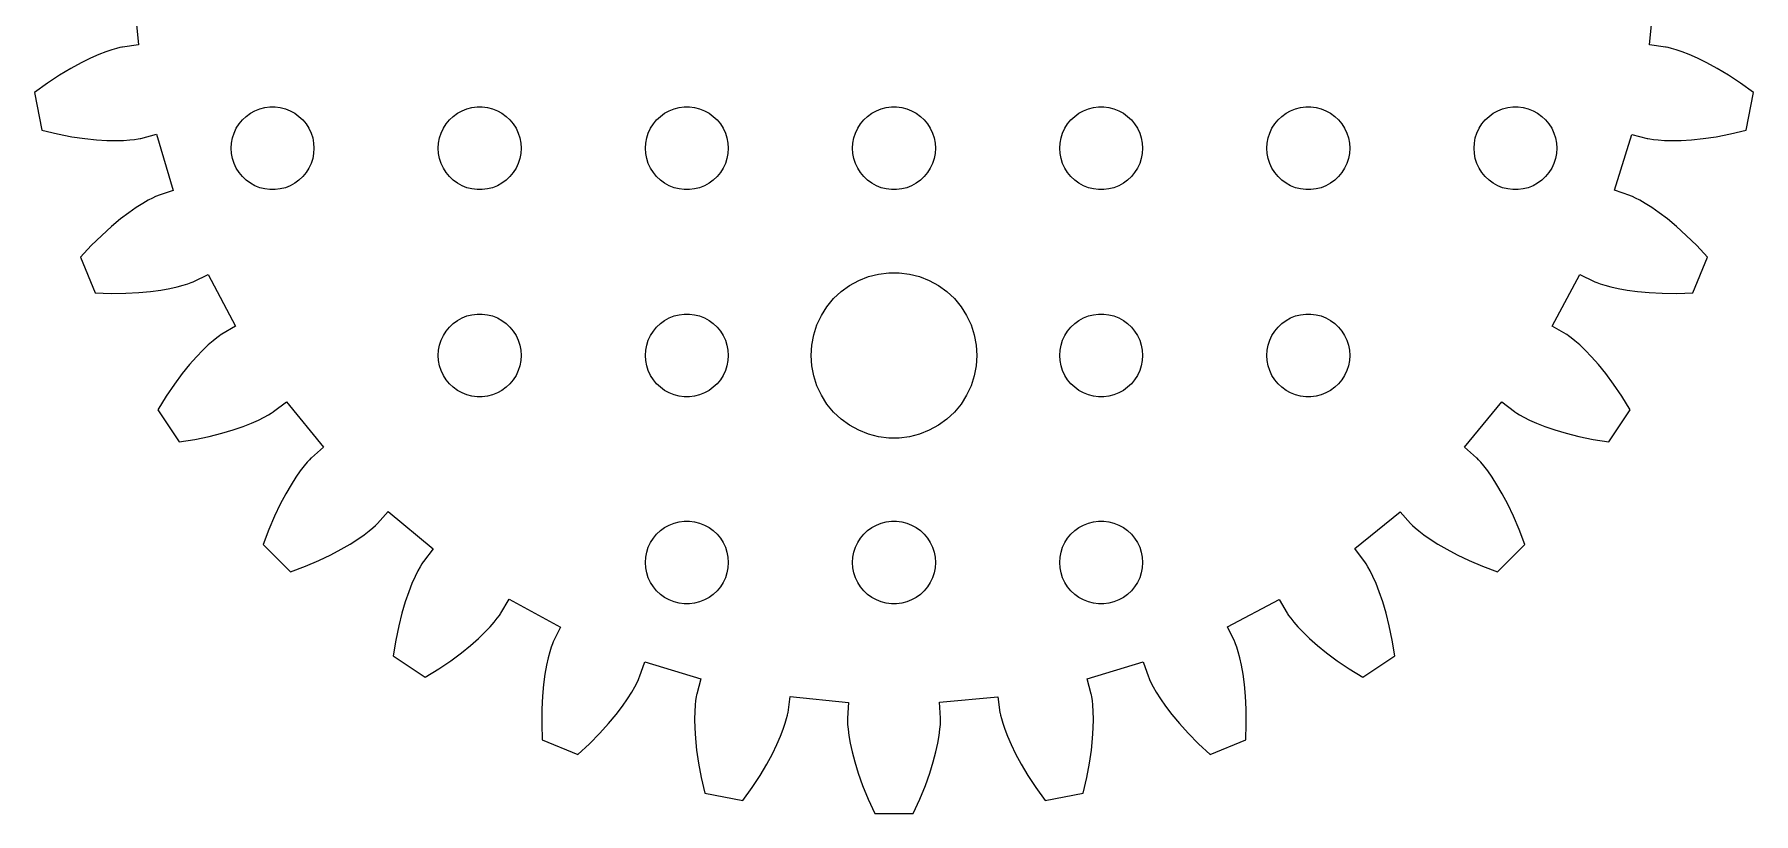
# Model space of a CAD drawing. Header units: metres. Extents: x -32 to 32, y 78 to 252.
# Drawn here: x -31.1 to 31.1, y 188.4 to 216.6 of the extents above; entities that cross this region are included whole.
import ezdxf

# ---------------------------------------------------------------- set-up
doc = ezdxf.new("R2010")
doc.units = ezdxf.units.M

msp = doc.modelspace()

# ---------------------------------------------------------------- linework, layer by layer
for p, q in [((-27.5585, 218.349), (-27.3597, 216.241)), ((27.351, 216.243), (27.5673, 218.349)), ((-28.3177, 216.064), (-28.5317, 215.992)), ((-28.1489, 216.114), (-28.3177, 216.064)), ((-28.027, 216.144), (-28.1489, 216.114)), ((-27.9532, 216.159), (-28.027, 216.144)), ((-27.9284, 216.163), (-27.9532, 216.159)), ((-27.3597, 216.241), (-27.9284, 216.163)), ((27.9284, 216.163), (27.351, 216.243)), ((27.9532, 216.159), (27.9284, 216.163)), ((28.027, 216.144), (27.9532, 216.159)), ((28.1489, 216.114), (28.027, 216.144)), ((28.3177, 216.064), (28.1489, 216.114)), ((28.5317, 215.992), (28.3177, 216.064)), ((-29.8029, 215.393), (-30.2128, 215.148)), ((-29.4273, 215.596), (-29.8029, 215.393)), ((-29.0887, 215.761), (-29.4273, 215.596)), ((-28.7894, 215.892), (-29.0887, 215.761)), ((-28.5317, 215.992), (-28.7894, 215.892)), ((28.7894, 215.892), (28.5317, 215.992)), ((29.0887, 215.761), (28.7894, 215.892)), ((29.4273, 215.596), (29.0887, 215.761)), ((29.8029, 215.393), (29.4273, 215.596)), ((30.2128, 215.148), (29.8029, 215.393)), ((-30.6539, 214.859), (-31.1233, 214.523)), ((-30.2128, 215.148), (-30.6539, 214.859)), ((30.6539, 214.859), (30.2128, 215.148)), ((31.1233, 214.523), (30.6539, 214.859)), ((-31.1233, 214.523), (-30.8503, 213.15)), ((30.8503, 213.15), (31.1233, 214.523)), ((-23.7135, 213.382), (-23.5934, 213.527)), ((-23.5934, 213.527), (-23.4561, 213.656)), ((-23.4561, 213.656), (-23.3037, 213.766)), ((-23.3037, 213.766), (-23.1387, 213.857)), ((-23.1387, 213.857), (-22.9635, 213.927)), ((-22.9635, 213.927), (-22.7811, 213.973)), ((-22.7811, 213.973), (-22.5942, 213.997)), ((-22.5942, 213.997), (-22.4058, 213.997)), ((-22.4058, 213.997), (-22.2189, 213.973)), ((-22.2189, 213.973), (-22.0365, 213.927)), ((-22.0365, 213.927), (-21.8613, 213.857)), ((-21.8613, 213.857), (-21.6963, 213.766)), ((-21.6963, 213.766), (-21.5439, 213.656)), ((-21.5439, 213.656), (-21.4065, 213.527)), ((-21.4065, 213.527), (-21.2865, 213.382)), ((-16.2135, 213.382), (-16.0934, 213.527)), ((-16.0934, 213.527), (-15.9561, 213.656)), ((-15.9561, 213.656), (-15.8037, 213.766)), ((-15.8037, 213.766), (-15.6387, 213.857)), ((-15.6387, 213.857), (-15.4635, 213.927)), ((-15.4635, 213.927), (-15.2811, 213.973)), ((-15.2811, 213.973), (-15.0942, 213.997)), ((-15.0942, 213.997), (-14.9058, 213.997)), ((-14.9058, 213.997), (-14.7189, 213.973)), ((-14.7189, 213.973), (-14.5365, 213.927)), ((-14.5365, 213.927), (-14.3613, 213.857)), ((-14.3613, 213.857), (-14.1963, 213.766)), ((-14.1963, 213.766), (-14.0439, 213.656)), ((-14.0439, 213.656), (-13.9065, 213.527)), ((-13.9065, 213.527), (-13.7865, 213.382)), ((-8.71352, 213.382), (-8.59344, 213.527)), ((-8.59344, 213.527), (-8.45613, 213.656)), ((-8.45613, 213.656), (-8.30373, 213.766)), ((-8.30373, 213.766), (-8.13866, 213.857)), ((-8.13866, 213.857), (-7.96352, 213.927)), ((-7.96352, 213.927), (-7.78107, 213.973)), ((-7.78107, 213.973), (-7.59418, 213.997)), ((-7.59418, 213.997), (-7.40581, 213.997)), ((-7.40581, 213.997), (-7.21892, 213.973)), ((-7.21892, 213.973), (-7.03647, 213.927)), ((-7.03647, 213.927), (-6.86133, 213.857)), ((-6.86133, 213.857), (-6.69626, 213.766)), ((-6.69626, 213.766), (-6.54385, 213.656)), ((-6.54385, 213.656), (-6.40654, 213.527)), ((-6.40654, 213.527), (-6.28647, 213.382)), ((-1.21352, 213.382), (-1.09344, 213.527)), ((-1.09344, 213.527), (-0.956131, 213.656)), ((-0.956131, 213.656), (-0.803726, 213.766)), ((-0.803726, 213.766), (-0.638657, 213.857)), ((-0.638657, 213.857), (-0.463516, 213.927)), ((-0.463516, 213.927), (-0.281067, 213.973)), ((-0.281067, 213.973), (-0.094177, 213.997)), ((-0.094177, 213.997), (0.094177, 213.997)), ((0.094177, 213.997), (0.281067, 213.973)), ((0.281067, 213.973), (0.463516, 213.927)), ((0.463516, 213.927), (0.638657, 213.857)), ((0.638657, 213.857), (0.803726, 213.766)), ((0.803726, 213.766), (0.956131, 213.656)), ((0.956131, 213.656), (1.09344, 213.527)), ((1.09344, 213.527), (1.21352, 213.382)), ((6.28647, 213.382), (6.40654, 213.527)), ((6.40654, 213.527), (6.54385, 213.656)), ((6.54385, 213.656), (6.69626, 213.766)), ((6.69626, 213.766), (6.86133, 213.857)), ((6.86133, 213.857), (7.03647, 213.927)), ((7.03647, 213.927), (7.21892, 213.973)), ((7.21892, 213.973), (7.40581, 213.997)), ((7.40581, 213.997), (7.59418, 213.997)), ((7.59418, 213.997), (7.78107, 213.973)), ((7.78107, 213.973), (7.96352, 213.927)), ((7.96352, 213.927), (8.13866, 213.857)), ((8.13866, 213.857), (8.30373, 213.766)), ((8.30373, 213.766), (8.45613, 213.656)), ((8.45613, 213.656), (8.59344, 213.527)), ((8.59344, 213.527), (8.71352, 213.382)), ((13.7865, 213.382), (13.9065, 213.527)), ((13.9065, 213.527), (14.0439, 213.656)), ((14.0439, 213.656), (14.1963, 213.766)), ((14.1963, 213.766), (14.3613, 213.857)), ((14.3613, 213.857), (14.5365, 213.927)), ((14.5365, 213.927), (14.7189, 213.973)), ((14.7189, 213.973), (14.9058, 213.997)), ((14.9058, 213.997), (15.0942, 213.997)), ((15.0942, 213.997), (15.2811, 213.973)), ((15.2811, 213.973), (15.4635, 213.927)), ((15.4635, 213.927), (15.6387, 213.857)), ((15.6387, 213.857), (15.8037, 213.766)), ((15.8037, 213.766), (15.9561, 213.656)), ((15.9561, 213.656), (16.0934, 213.527)), ((16.0934, 213.527), (16.2135, 213.382)), ((21.2865, 213.382), (21.4065, 213.527)), ((21.4065, 213.527), (21.5439, 213.656)), ((21.5439, 213.656), (21.6963, 213.766)), ((21.6963, 213.766), (21.8613, 213.857)), ((21.8613, 213.857), (22.0365, 213.927)), ((22.0365, 213.927), (22.2189, 213.973)), ((22.2189, 213.973), (22.4058, 213.997)), ((22.4058, 213.997), (22.5942, 213.997)), ((22.5942, 213.997), (22.7811, 213.973)), ((22.7811, 213.973), (22.9635, 213.927)), ((22.9635, 213.927), (23.1387, 213.857)), ((23.1387, 213.857), (23.3037, 213.766)), ((23.3037, 213.766), (23.4561, 213.656)), ((23.4561, 213.656), (23.5934, 213.527)), ((23.5934, 213.527), (23.7135, 213.382)), ((-30.8503, 213.15), (-30.2878, 213.019)), ((-30.2878, 213.019), (-29.7696, 212.92)), ((-29.7696, 212.92), (-29.2973, 212.851)), ((-27.2708, 212.857), (-26.7069, 213.005)), ((-26.7069, 213.005), (-26.1007, 210.976)), ((-23.9529, 212.873), (-23.8947, 213.052)), ((-23.8947, 213.052), (-23.8145, 213.223)), ((-23.8145, 213.223), (-23.7135, 213.382)), ((-21.2865, 213.382), (-21.1855, 213.223)), ((-21.1855, 213.223), (-21.1053, 213.052)), ((-21.1053, 213.052), (-21.0471, 212.873)), ((-16.4529, 212.873), (-16.3947, 213.052)), ((-16.3947, 213.052), (-16.3145, 213.223)), ((-16.3145, 213.223), (-16.2135, 213.382)), ((-13.7865, 213.382), (-13.6855, 213.223)), ((-13.6855, 213.223), (-13.6053, 213.052)), ((-13.6053, 213.052), (-13.5471, 212.873)), ((-8.95287, 212.873), (-8.89465, 213.052)), ((-8.89465, 213.052), (-8.81445, 213.223)), ((-8.81445, 213.223), (-8.71352, 213.382)), ((-6.28647, 213.382), (-6.18553, 213.223)), ((-6.18553, 213.223), (-6.10533, 213.052)), ((-6.10533, 213.052), (-6.04712, 212.873)), ((-1.45287, 212.873), (-1.39465, 213.052)), ((-1.39465, 213.052), (-1.31445, 213.223)), ((-1.31445, 213.223), (-1.21352, 213.382)), ((1.21352, 213.382), (1.31445, 213.223)), ((1.31445, 213.223), (1.39465, 213.052)), ((1.39465, 213.052), (1.45287, 212.873)), ((6.04712, 212.873), (6.10533, 213.052)), ((6.10533, 213.052), (6.18553, 213.223)), ((6.18553, 213.223), (6.28647, 213.382)), ((8.71352, 213.382), (8.81445, 213.223)), ((8.81445, 213.223), (8.89465, 213.052)), ((8.89465, 213.052), (8.95287, 212.873)), ((13.5471, 212.873), (13.6053, 213.052)), ((13.6053, 213.052), (13.6855, 213.223)), ((13.6855, 213.223), (13.7865, 213.382)), ((16.2135, 213.382), (16.3145, 213.223)), ((16.3145, 213.223), (16.3947, 213.052)), ((16.3947, 213.052), (16.4529, 212.873)), ((21.0471, 212.873), (21.1053, 213.052)), ((21.1053, 213.052), (21.1855, 213.223)), ((21.1855, 213.223), (21.2865, 213.382)), ((23.7135, 213.382), (23.8145, 213.223)), ((23.8145, 213.223), (23.8947, 213.052)), ((23.8947, 213.052), (23.9529, 212.873)), ((26.0924, 210.979), (26.7154, 213.002)), ((26.7154, 213.002), (27.2708, 212.857)), ((29.2973, 212.851), (29.7696, 212.92)), ((29.7696, 212.92), (30.2878, 213.019)), ((30.2878, 213.019), (30.8503, 213.15)), ((-29.2973, 212.851), (-28.8726, 212.807)), ((-28.8726, 212.807), (-28.4965, 212.784)), ((-28.4965, 212.784), (-28.1701, 212.778)), ((-28.1701, 212.778), (-27.8938, 212.785)), ((-27.8938, 212.785), (-27.6683, 212.8)), ((-27.6683, 212.8), (-27.4934, 212.818)), ((-27.4934, 212.818), (-27.3693, 212.837)), ((-27.3693, 212.837), (-27.2953, 212.851)), ((-27.2953, 212.851), (-27.2708, 212.857)), ((-24, 212.5), (-23.9882, 212.688)), ((-23.9882, 212.312), (-24, 212.5)), ((-23.9882, 212.688), (-23.9529, 212.873)), ((-23.9529, 212.127), (-23.9882, 212.312)), ((-21.0471, 212.873), (-21.0118, 212.688)), ((-21.0118, 212.312), (-21.0471, 212.127)), ((-21.0118, 212.688), (-21, 212.5)), ((-21, 212.5), (-21.0118, 212.312)), ((-16.5, 212.5), (-16.4882, 212.688)), ((-16.4882, 212.312), (-16.5, 212.5)), ((-16.4882, 212.688), (-16.4529, 212.873)), ((-16.4529, 212.127), (-16.4882, 212.312)), ((-13.5471, 212.873), (-13.5118, 212.688)), ((-13.5118, 212.312), (-13.5471, 212.127)), ((-13.5118, 212.688), (-13.5, 212.5)), ((-13.5, 212.5), (-13.5118, 212.312)), ((-9, 212.5), (-8.98816, 212.688)), ((-8.98816, 212.312), (-9, 212.5)), ((-8.98816, 212.688), (-8.95287, 212.873)), ((-8.95287, 212.127), (-8.98816, 212.312)), ((-6.04712, 212.873), (-6.01183, 212.688)), ((-6.01183, 212.312), (-6.04712, 212.127)), ((-6.01183, 212.688), (-6, 212.5)), ((-6, 212.5), (-6.01183, 212.312)), ((-1.5, 212.5), (-1.48816, 212.688)), ((-1.48816, 212.312), (-1.5, 212.5)), ((-1.48816, 212.688), (-1.45287, 212.873)), ((-1.45287, 212.127), (-1.48816, 212.312)), ((1.45287, 212.873), (1.48816, 212.688)), ((1.48816, 212.312), (1.45287, 212.127)), ((1.48816, 212.688), (1.5, 212.5)), ((1.5, 212.5), (1.48816, 212.312)), ((6, 212.5), (6.01183, 212.688)), ((6.01183, 212.312), (6, 212.5)), ((6.01183, 212.688), (6.04712, 212.873)), ((6.04712, 212.127), (6.01183, 212.312)), ((8.95287, 212.873), (8.98816, 212.688)), ((8.98816, 212.312), (8.95287, 212.127)), ((8.98816, 212.688), (9, 212.5)), ((9, 212.5), (8.98816, 212.312)), ((13.5, 212.5), (13.5118, 212.688)), ((13.5118, 212.312), (13.5, 212.5)), ((13.5118, 212.688), (13.5471, 212.873)), ((13.5471, 212.127), (13.5118, 212.312)), ((16.4529, 212.873), (16.4882, 212.688)), ((16.4882, 212.312), (16.4529, 212.127)), ((16.4882, 212.688), (16.5, 212.5)), ((16.5, 212.5), (16.4882, 212.312)), ((21, 212.5), (21.0118, 212.688)), ((21.0118, 212.312), (21, 212.5)), ((21.0118, 212.688), (21.0471, 212.873)), ((21.0471, 212.127), (21.0118, 212.312)), ((23.9529, 212.873), (23.9882, 212.688)), ((23.9882, 212.312), (23.9529, 212.127)), ((23.9882, 212.688), (24, 212.5)), ((24, 212.5), (23.9882, 212.312)), ((27.2708, 212.857), (27.2953, 212.851)), ((27.2953, 212.851), (27.3693, 212.837)), ((27.3693, 212.837), (27.4934, 212.818)), ((27.4934, 212.818), (27.6683, 212.8)), ((27.6683, 212.8), (27.8938, 212.785)), ((27.8938, 212.785), (28.1701, 212.778)), ((28.1701, 212.778), (28.4965, 212.784)), ((28.4965, 212.784), (28.8726, 212.807)), ((28.8726, 212.807), (29.2973, 212.851)), ((-23.8947, 211.948), (-23.9529, 212.127)), ((-23.8145, 211.777), (-23.8947, 211.948)), ((-23.7135, 211.618), (-23.8145, 211.777)), ((-21.1855, 211.777), (-21.2865, 211.618)), ((-21.1053, 211.948), (-21.1855, 211.777)), ((-21.0471, 212.127), (-21.1053, 211.948)), ((-16.3947, 211.948), (-16.4529, 212.127)), ((-16.3145, 211.777), (-16.3947, 211.948)), ((-16.2135, 211.618), (-16.3145, 211.777)), ((-13.6855, 211.777), (-13.7865, 211.618)), ((-13.6053, 211.948), (-13.6855, 211.777)), ((-13.5471, 212.127), (-13.6053, 211.948)), ((-8.89465, 211.948), (-8.95287, 212.127)), ((-8.81445, 211.777), (-8.89465, 211.948)), ((-8.71352, 211.618), (-8.81445, 211.777)), ((-6.18553, 211.777), (-6.28647, 211.618)), ((-6.10533, 211.948), (-6.18553, 211.777)), ((-6.04712, 212.127), (-6.10533, 211.948)), ((-1.39465, 211.948), (-1.45287, 212.127)), ((-1.31445, 211.777), (-1.39465, 211.948)), ((-1.21352, 211.618), (-1.31445, 211.777)), ((1.31445, 211.777), (1.21352, 211.618)), ((1.39465, 211.948), (1.31445, 211.777)), ((1.45287, 212.127), (1.39465, 211.948)), ((6.10533, 211.948), (6.04712, 212.127)), ((6.18553, 211.777), (6.10533, 211.948)), ((6.28647, 211.618), (6.18553, 211.777)), ((8.81445, 211.777), (8.71352, 211.618)), ((8.89465, 211.948), (8.81445, 211.777)), ((8.95287, 212.127), (8.89465, 211.948)), ((13.6053, 211.948), (13.5471, 212.127)), ((13.6855, 211.777), (13.6053, 211.948)), ((13.7865, 211.618), (13.6855, 211.777)), ((16.3145, 211.777), (16.2135, 211.618)), ((16.3947, 211.948), (16.3145, 211.777)), ((16.4529, 212.127), (16.3947, 211.948)), ((21.1053, 211.948), (21.0471, 212.127)), ((21.1855, 211.777), (21.1053, 211.948)), ((21.2865, 211.618), (21.1855, 211.777)), ((23.8145, 211.777), (23.7135, 211.618)), ((23.8947, 211.948), (23.8145, 211.777)), ((23.9529, 212.127), (23.8947, 211.948)), ((-23.5934, 211.473), (-23.7135, 211.618)), ((-23.4561, 211.344), (-23.5934, 211.473)), ((-23.3037, 211.234), (-23.4561, 211.344)), ((-23.1387, 211.143), (-23.3037, 211.234)), ((-22.9635, 211.073), (-23.1387, 211.143)), ((-22.7811, 211.027), (-22.9635, 211.073)), ((-22.5942, 211.003), (-22.7811, 211.027)), ((-22.2189, 211.027), (-22.4058, 211.003)), ((-22.0365, 211.073), (-22.2189, 211.027)), ((-21.8613, 211.143), (-22.0365, 211.073)), ((-21.6963, 211.234), (-21.8613, 211.143)), ((-21.5439, 211.344), (-21.6963, 211.234)), ((-21.4065, 211.473), (-21.5439, 211.344)), ((-21.2865, 211.618), (-21.4065, 211.473)), ((-16.0934, 211.473), (-16.2135, 211.618)), ((-15.9561, 211.344), (-16.0934, 211.473)), ((-15.8037, 211.234), (-15.9561, 211.344)), ((-15.6387, 211.143), (-15.8037, 211.234)), ((-15.4635, 211.073), (-15.6387, 211.143)), ((-15.2811, 211.027), (-15.4635, 211.073)), ((-15.0942, 211.003), (-15.2811, 211.027)), ((-14.7189, 211.027), (-14.9058, 211.003)), ((-14.5365, 211.073), (-14.7189, 211.027)), ((-14.3613, 211.143), (-14.5365, 211.073)), ((-14.1963, 211.234), (-14.3613, 211.143)), ((-14.0439, 211.344), (-14.1963, 211.234)), ((-13.9065, 211.473), (-14.0439, 211.344)), ((-13.7865, 211.618), (-13.9065, 211.473)), ((-8.59344, 211.473), (-8.71352, 211.618)), ((-8.45613, 211.344), (-8.59344, 211.473)), ((-8.30373, 211.234), (-8.45613, 211.344)), ((-8.13866, 211.143), (-8.30373, 211.234)), ((-7.96352, 211.073), (-8.13866, 211.143)), ((-7.78107, 211.027), (-7.96352, 211.073)), ((-7.59418, 211.003), (-7.78107, 211.027)), ((-7.21892, 211.027), (-7.40581, 211.003)), ((-7.03647, 211.073), (-7.21892, 211.027)), ((-6.86133, 211.143), (-7.03647, 211.073)), ((-6.69626, 211.234), (-6.86133, 211.143)), ((-6.54385, 211.344), (-6.69626, 211.234)), ((-6.40654, 211.473), (-6.54385, 211.344)), ((-6.28647, 211.618), (-6.40654, 211.473)), ((-1.09344, 211.473), (-1.21352, 211.618)), ((-0.956131, 211.344), (-1.09344, 211.473)), ((-0.803726, 211.234), (-0.956131, 211.344)), ((-0.638657, 211.143), (-0.803726, 211.234)), ((-0.463516, 211.073), (-0.638657, 211.143)), ((-0.281067, 211.027), (-0.463516, 211.073)), ((-0.094177, 211.003), (-0.281067, 211.027)), ((0.281067, 211.027), (0.094177, 211.003)), ((0.463516, 211.073), (0.281067, 211.027)), ((0.638657, 211.143), (0.463516, 211.073)), ((0.803726, 211.234), (0.638657, 211.143)), ((0.956131, 211.344), (0.803726, 211.234)), ((1.09344, 211.473), (0.956131, 211.344)), ((1.21352, 211.618), (1.09344, 211.473)), ((6.40654, 211.473), (6.28647, 211.618)), ((6.54385, 211.344), (6.40654, 211.473)), ((6.69626, 211.234), (6.54385, 211.344)), ((6.86133, 211.143), (6.69626, 211.234)), ((7.03647, 211.073), (6.86133, 211.143)), ((7.21892, 211.027), (7.03647, 211.073)), ((7.40581, 211.003), (7.21892, 211.027)), ((7.78107, 211.027), (7.59418, 211.003)), ((7.96352, 211.073), (7.78107, 211.027)), ((8.13866, 211.143), (7.96352, 211.073)), ((8.30373, 211.234), (8.13866, 211.143)), ((8.45613, 211.344), (8.30373, 211.234)), ((8.59344, 211.473), (8.45613, 211.344)), ((8.71352, 211.618), (8.59344, 211.473)), ((13.9065, 211.473), (13.7865, 211.618)), ((14.0439, 211.344), (13.9065, 211.473)), ((14.1963, 211.234), (14.0439, 211.344)), ((14.3613, 211.143), (14.1963, 211.234)), ((14.5365, 211.073), (14.3613, 211.143)), ((14.7189, 211.027), (14.5365, 211.073)), ((14.9058, 211.003), (14.7189, 211.027)), ((15.2811, 211.027), (15.0942, 211.003)), ((15.4635, 211.073), (15.2811, 211.027)), ((15.6387, 211.143), (15.4635, 211.073)), ((15.8037, 211.234), (15.6387, 211.143)), ((15.9561, 211.344), (15.8037, 211.234)), ((16.0934, 211.473), (15.9561, 211.344)), ((16.2135, 211.618), (16.0934, 211.473)), ((21.4065, 211.473), (21.2865, 211.618)), ((21.5439, 211.344), (21.4065, 211.473)), ((21.6963, 211.234), (21.5439, 211.344)), ((21.8613, 211.143), (21.6963, 211.234)), ((22.0365, 211.073), (21.8613, 211.143)), ((22.2189, 211.027), (22.0365, 211.073)), ((22.4058, 211.003), (22.2189, 211.027)), ((22.7811, 211.027), (22.5942, 211.003)), ((22.9635, 211.073), (22.7811, 211.027)), ((23.1387, 211.143), (22.9635, 211.073)), ((23.3037, 211.234), (23.1387, 211.143)), ((23.4561, 211.344), (23.3037, 211.234)), ((23.5934, 211.473), (23.4561, 211.344)), ((23.7135, 211.618), (23.5934, 211.473)), ((-27.2015, 210.502), (-27.4347, 210.354)), ((-27.0057, 210.615), (-27.2015, 210.502)), ((-26.8499, 210.697), (-27.0057, 210.615)), ((-26.7362, 210.75), (-26.8499, 210.697)), ((-26.6668, 210.779), (-26.7362, 210.75)), ((-26.6433, 210.788), (-26.6668, 210.779)), ((-26.1007, 210.976), (-26.6433, 210.788)), ((-22.4058, 211.003), (-22.5942, 211.003)), ((-14.9058, 211.003), (-15.0942, 211.003)), ((-7.40581, 211.003), (-7.59418, 211.003)), ((0.094177, 211.003), (-0.094177, 211.003)), ((7.59418, 211.003), (7.40581, 211.003)), ((15.0942, 211.003), (14.9058, 211.003)), ((22.5942, 211.003), (22.4058, 211.003)), ((26.6433, 210.788), (26.0924, 210.979)), ((26.6668, 210.779), (26.6433, 210.788)), ((26.7362, 210.75), (26.6668, 210.779)), ((26.8499, 210.697), (26.7362, 210.75)), ((27.0057, 210.615), (26.8499, 210.697)), ((27.2015, 210.502), (27.0057, 210.615)), ((27.4347, 210.354), (27.2015, 210.502)), ((-28.0027, 209.94), (-28.3315, 209.667)), ((-27.7028, 210.168), (-28.0027, 209.94)), ((-27.4347, 210.354), (-27.7028, 210.168)), ((27.7028, 210.168), (27.4347, 210.354)), ((28.0027, 209.94), (27.7028, 210.168)), ((28.3315, 209.667), (28.0027, 209.94)), ((-28.6857, 209.347), (-29.062, 208.978)), ((-28.3315, 209.667), (-28.6857, 209.347)), ((28.6857, 209.347), (28.3315, 209.667)), ((29.062, 208.978), (28.6857, 209.347)), ((-29.062, 208.978), (-29.4567, 208.556)), ((-29.4567, 208.556), (-28.9212, 207.263)), ((28.9212, 207.263), (29.4567, 208.556)), ((29.4567, 208.556), (29.062, 208.978)), ((-25.3533, 207.674), (-24.829, 207.929)), ((-24.829, 207.929), (-23.8387, 206.057)), ((-0.927048, 207.853), (-0.562134, 207.947)), ((-0.562134, 207.947), (-0.18837, 207.994)), ((-0.18837, 207.994), (0.18837, 207.994)), ((0.18837, 207.994), (0.562134, 207.947)), ((0.562134, 207.947), (0.927048, 207.853)), ((23.8311, 206.062), (24.8369, 207.925)), ((24.8369, 207.925), (25.3533, 207.674)), ((-27.3398, 207.273), (-26.9146, 207.313)), ((-26.9146, 207.313), (-26.5413, 207.364)), ((-26.5413, 207.364), (-26.2199, 207.421)), ((-26.2199, 207.421), (-25.9502, 207.482)), ((-25.9502, 207.482), (-25.7319, 207.54)), ((-25.7319, 207.54), (-25.5641, 207.593)), ((-25.5641, 207.593), (-25.4459, 207.635)), ((-25.4459, 207.635), (-25.3762, 207.664)), ((-25.3762, 207.664), (-25.3533, 207.674)), ((-2.1869, 207.054), (-1.91226, 207.312)), ((-1.91226, 207.312), (-1.60747, 207.533)), ((-1.60747, 207.533), (-1.27733, 207.714)), ((-1.27733, 207.714), (-0.927048, 207.853)), ((0.927048, 207.853), (1.27733, 207.714)), ((1.27733, 207.714), (1.60747, 207.533)), ((1.60747, 207.533), (1.91226, 207.312)), ((1.91226, 207.312), (2.1869, 207.054)), ((25.3533, 207.674), (25.3762, 207.664)), ((25.3762, 207.664), (25.4459, 207.635)), ((25.4459, 207.635), (25.5641, 207.593)), ((25.5641, 207.593), (25.7319, 207.54)), ((25.7319, 207.54), (25.9502, 207.482)), ((25.9502, 207.482), (26.2199, 207.421)), ((26.2199, 207.421), (26.5413, 207.364)), ((26.5413, 207.364), (26.9146, 207.313)), ((26.9146, 207.313), (27.3398, 207.273)), ((-28.9212, 207.263), (-28.3438, 207.244)), ((-28.3438, 207.244), (-27.8164, 207.249)), ((-27.8164, 207.249), (-27.3398, 207.273)), ((-2.62891, 206.445), (-2.42705, 206.763)), ((-2.42705, 206.763), (-2.1869, 207.054)), ((2.1869, 207.054), (2.42705, 206.763)), ((2.42705, 206.763), (2.62891, 206.445)), ((27.3398, 207.273), (27.8164, 207.249)), ((27.8164, 207.249), (28.3438, 207.244)), ((28.3438, 207.244), (28.9212, 207.263)), ((-23.8387, 206.057), (-24.3342, 205.768)), ((-16.0934, 206.027), (-15.9561, 206.156)), ((-15.9561, 206.156), (-15.8037, 206.266)), ((-15.8037, 206.266), (-15.6387, 206.357)), ((-15.6387, 206.357), (-15.4635, 206.427)), ((-15.4635, 206.427), (-15.2811, 206.473)), ((-15.2811, 206.473), (-15.0942, 206.497)), ((-15.0942, 206.497), (-14.9058, 206.497)), ((-14.9058, 206.497), (-14.7189, 206.473)), ((-14.7189, 206.473), (-14.5365, 206.427)), ((-14.5365, 206.427), (-14.3613, 206.357)), ((-14.3613, 206.357), (-14.1963, 206.266)), ((-14.1963, 206.266), (-14.0439, 206.156)), ((-14.0439, 206.156), (-13.9065, 206.027)), ((-8.59344, 206.027), (-8.45613, 206.156)), ((-8.45613, 206.156), (-8.30373, 206.266)), ((-8.30373, 206.266), (-8.13866, 206.357)), ((-8.13866, 206.357), (-7.96352, 206.427)), ((-7.96352, 206.427), (-7.78107, 206.473)), ((-7.78107, 206.473), (-7.59418, 206.497)), ((-7.59418, 206.497), (-7.40581, 206.497)), ((-7.40581, 206.497), (-7.21892, 206.473)), ((-7.21892, 206.473), (-7.03647, 206.427)), ((-7.03647, 206.427), (-6.86133, 206.357)), ((-6.86133, 206.357), (-6.69626, 206.266)), ((-6.69626, 206.266), (-6.54385, 206.156)), ((-6.54385, 206.156), (-6.40654, 206.027)), ((-2.90575, 205.746), (-2.78932, 206.104)), ((-2.78932, 206.104), (-2.62891, 206.445)), ((2.62891, 206.445), (2.78932, 206.104)), ((2.78932, 206.104), (2.90575, 205.746)), ((6.40654, 206.027), (6.54385, 206.156)), ((6.54385, 206.156), (6.69626, 206.266)), ((6.69626, 206.266), (6.86133, 206.357)), ((6.86133, 206.357), (7.03647, 206.427)), ((7.03647, 206.427), (7.21892, 206.473)), ((7.21892, 206.473), (7.40581, 206.497)), ((7.40581, 206.497), (7.59418, 206.497)), ((7.59418, 206.497), (7.78107, 206.473)), ((7.78107, 206.473), (7.96352, 206.427)), ((7.96352, 206.427), (8.13866, 206.357)), ((8.13866, 206.357), (8.30373, 206.266)), ((8.30373, 206.266), (8.45613, 206.156)), ((8.45613, 206.156), (8.59344, 206.027)), ((13.9065, 206.027), (14.0439, 206.156)), ((14.0439, 206.156), (14.1963, 206.266)), ((14.1963, 206.266), (14.3613, 206.357)), ((14.3613, 206.357), (14.5365, 206.427)), ((14.5365, 206.427), (14.7189, 206.473)), ((14.7189, 206.473), (14.9058, 206.497)), ((14.9058, 206.497), (15.0942, 206.497)), ((15.0942, 206.497), (15.2811, 206.473)), ((15.2811, 206.473), (15.4635, 206.427)), ((15.4635, 206.427), (15.6387, 206.357)), ((15.6387, 206.357), (15.8037, 206.266)), ((15.8037, 206.266), (15.9561, 206.156)), ((15.9561, 206.156), (16.0934, 206.027)), ((24.3342, 205.768), (23.8311, 206.062)), ((-24.6559, 205.527), (-24.8259, 205.378)), ((-24.519, 205.637), (-24.6559, 205.527)), ((-24.418, 205.712), (-24.519, 205.637)), ((-24.3556, 205.754), (-24.418, 205.712)), ((-24.3342, 205.768), (-24.3556, 205.754)), ((-16.4529, 205.373), (-16.3947, 205.552)), ((-16.3947, 205.552), (-16.3145, 205.723)), ((-16.3145, 205.723), (-16.2135, 205.882)), ((-16.2135, 205.882), (-16.0934, 206.027)), ((-13.9065, 206.027), (-13.7865, 205.882)), ((-13.7865, 205.882), (-13.6855, 205.723)), ((-13.6855, 205.723), (-13.6053, 205.552)), ((-13.6053, 205.552), (-13.5471, 205.373)), ((-8.95287, 205.373), (-8.89465, 205.552)), ((-8.89465, 205.552), (-8.81445, 205.723)), ((-8.81445, 205.723), (-8.71352, 205.882)), ((-8.71352, 205.882), (-8.59344, 206.027)), ((-6.40654, 206.027), (-6.28647, 205.882)), ((-6.28647, 205.882), (-6.18553, 205.723)), ((-6.18553, 205.723), (-6.10533, 205.552)), ((-6.10533, 205.552), (-6.04712, 205.373)), ((-2.97633, 205.376), (-2.90575, 205.746)), ((2.90575, 205.746), (2.97633, 205.376)), ((6.04712, 205.373), (6.10533, 205.552)), ((6.10533, 205.552), (6.18553, 205.723)), ((6.18553, 205.723), (6.28647, 205.882)), ((6.28647, 205.882), (6.40654, 206.027)), ((8.59344, 206.027), (8.71352, 205.882)), ((8.71352, 205.882), (8.81445, 205.723)), ((8.81445, 205.723), (8.89465, 205.552)), ((8.89465, 205.552), (8.95287, 205.373)), ((13.5471, 205.373), (13.6053, 205.552)), ((13.6053, 205.552), (13.6855, 205.723)), ((13.6855, 205.723), (13.7865, 205.882)), ((13.7865, 205.882), (13.9065, 206.027)), ((16.0934, 206.027), (16.2135, 205.882)), ((16.2135, 205.882), (16.3145, 205.723)), ((16.3145, 205.723), (16.3947, 205.552)), ((16.3947, 205.552), (16.4529, 205.373)), ((24.3556, 205.754), (24.3342, 205.768)), ((24.418, 205.712), (24.3556, 205.754)), ((24.519, 205.637), (24.418, 205.712)), ((24.6559, 205.527), (24.519, 205.637)), ((24.8259, 205.378), (24.6559, 205.527)), ((-25.2523, 204.952), (-25.502, 204.67)), ((-25.0258, 205.187), (-25.2523, 204.952)), ((-24.8259, 205.378), (-25.0258, 205.187)), ((-16.5, 205), (-16.4882, 205.188)), ((-16.4882, 204.812), (-16.5, 205)), ((-16.4882, 205.188), (-16.4529, 205.373)), ((-16.4529, 204.627), (-16.4882, 204.812)), ((-13.5471, 205.373), (-13.5118, 205.188)), ((-13.5118, 204.812), (-13.5471, 204.627)), ((-13.5118, 205.188), (-13.5, 205)), ((-13.5, 205), (-13.5118, 204.812)), ((-9, 205), (-8.98816, 205.188)), ((-8.98816, 204.812), (-9, 205)), ((-8.98816, 205.188), (-8.95287, 205.373)), ((-8.95287, 204.627), (-8.98816, 204.812)), ((-6.04712, 205.373), (-6.01183, 205.188)), ((-6.01183, 204.812), (-6.04712, 204.627)), ((-6.01183, 205.188), (-6, 205)), ((-6, 205), (-6.01183, 204.812)), ((-3, 205), (-2.97633, 205.376)), ((-2.97633, 204.624), (-3, 205)), ((2.97633, 205.376), (3, 205)), ((3, 205), (2.97633, 204.624)), ((6, 205), (6.01183, 205.188)), ((6.01183, 204.812), (6, 205)), ((6.01183, 205.188), (6.04712, 205.373)), ((6.04712, 204.627), (6.01183, 204.812)), ((8.95287, 205.373), (8.98816, 205.188)), ((8.98816, 204.812), (8.95287, 204.627)), ((8.98816, 205.188), (9, 205)), ((9, 205), (8.98816, 204.812)), ((13.5, 205), (13.5118, 205.188)), ((13.5118, 204.812), (13.5, 205)), ((13.5118, 205.188), (13.5471, 205.373)), ((13.5471, 204.627), (13.5118, 204.812)), ((16.4529, 205.373), (16.4882, 205.188)), ((16.4882, 204.812), (16.4529, 204.627)), ((16.4882, 205.188), (16.5, 205)), ((16.5, 205), (16.4882, 204.812)), ((25.0258, 205.187), (24.8259, 205.378)), ((25.2523, 204.952), (25.0258, 205.187)), ((25.502, 204.67), (25.2523, 204.952)), ((-25.7713, 204.339), (-26.0563, 203.956)), ((-25.502, 204.67), (-25.7713, 204.339)), ((-16.3947, 204.448), (-16.4529, 204.627)), ((-16.3145, 204.277), (-16.3947, 204.448)), ((-16.2135, 204.118), (-16.3145, 204.277)), ((-13.6855, 204.277), (-13.7865, 204.118)), ((-13.6053, 204.448), (-13.6855, 204.277)), ((-13.5471, 204.627), (-13.6053, 204.448)), ((-8.89465, 204.448), (-8.95287, 204.627)), ((-8.81445, 204.277), (-8.89465, 204.448)), ((-8.71352, 204.118), (-8.81445, 204.277)), ((-6.18553, 204.277), (-6.28647, 204.118)), ((-6.10533, 204.448), (-6.18553, 204.277)), ((-6.04712, 204.627), (-6.10533, 204.448)), ((-2.90575, 204.254), (-2.97633, 204.624)), ((-2.78932, 203.896), (-2.90575, 204.254)), ((2.90575, 204.254), (2.78932, 203.896)), ((2.97633, 204.624), (2.90575, 204.254)), ((6.10533, 204.448), (6.04712, 204.627)), ((6.18553, 204.277), (6.10533, 204.448)), ((6.28647, 204.118), (6.18553, 204.277)), ((8.81445, 204.277), (8.71352, 204.118)), ((8.89465, 204.448), (8.81445, 204.277)), ((8.95287, 204.627), (8.89465, 204.448)), ((13.6053, 204.448), (13.5471, 204.627)), ((13.6855, 204.277), (13.6053, 204.448)), ((13.7865, 204.118), (13.6855, 204.277)), ((16.3145, 204.277), (16.2135, 204.118)), ((16.3947, 204.448), (16.3145, 204.277)), ((16.4529, 204.627), (16.3947, 204.448)), ((25.7713, 204.339), (25.502, 204.67)), ((26.0563, 203.956), (25.7713, 204.339)), ((-26.0563, 203.956), (-26.3533, 203.52)), ((-16.0934, 203.973), (-16.2135, 204.118)), ((-15.9561, 203.844), (-16.0934, 203.973)), ((-15.8037, 203.734), (-15.9561, 203.844)), ((-15.6387, 203.643), (-15.8037, 203.734)), ((-15.4635, 203.573), (-15.6387, 203.643)), ((-15.2811, 203.527), (-15.4635, 203.573)), ((-14.5365, 203.573), (-14.7189, 203.527)), ((-14.3613, 203.643), (-14.5365, 203.573)), ((-14.1963, 203.734), (-14.3613, 203.643)), ((-14.0439, 203.844), (-14.1963, 203.734)), ((-13.9065, 203.973), (-14.0439, 203.844)), ((-13.7865, 204.118), (-13.9065, 203.973)), ((-8.59344, 203.973), (-8.71352, 204.118)), ((-8.45613, 203.844), (-8.59344, 203.973)), ((-8.30373, 203.734), (-8.45613, 203.844)), ((-8.13866, 203.643), (-8.30373, 203.734)), ((-7.96352, 203.573), (-8.13866, 203.643)), ((-7.78107, 203.527), (-7.96352, 203.573)), ((-7.03647, 203.573), (-7.21892, 203.527)), ((-6.86133, 203.643), (-7.03647, 203.573)), ((-6.69626, 203.734), (-6.86133, 203.643)), ((-6.54385, 203.844), (-6.69626, 203.734)), ((-6.40654, 203.973), (-6.54385, 203.844)), ((-6.28647, 204.118), (-6.40654, 203.973)), ((-2.62891, 203.555), (-2.78932, 203.896)), ((-2.42705, 203.237), (-2.62891, 203.555)), ((2.62891, 203.555), (2.42705, 203.237)), ((2.78932, 203.896), (2.62891, 203.555)), ((6.40654, 203.973), (6.28647, 204.118)), ((6.54385, 203.844), (6.40654, 203.973)), ((6.69626, 203.734), (6.54385, 203.844)), ((6.86133, 203.643), (6.69626, 203.734)), ((7.03647, 203.573), (6.86133, 203.643)), ((7.21892, 203.527), (7.03647, 203.573)), ((7.96352, 203.573), (7.78107, 203.527)), ((8.13866, 203.643), (7.96352, 203.573)), ((8.30373, 203.734), (8.13866, 203.643)), ((8.45613, 203.844), (8.30373, 203.734)), ((8.59344, 203.973), (8.45613, 203.844)), ((8.71352, 204.118), (8.59344, 203.973)), ((13.9065, 203.973), (13.7865, 204.118)), ((14.0439, 203.844), (13.9065, 203.973)), ((14.1963, 203.734), (14.0439, 203.844)), ((14.3613, 203.643), (14.1963, 203.734)), ((14.5365, 203.573), (14.3613, 203.643)), ((14.7189, 203.527), (14.5365, 203.573)), ((15.4635, 203.573), (15.2811, 203.527)), ((15.6387, 203.643), (15.4635, 203.573)), ((15.8037, 203.734), (15.6387, 203.643)), ((15.9561, 203.844), (15.8037, 203.734)), ((16.0934, 203.973), (15.9561, 203.844)), ((16.2135, 204.118), (16.0934, 203.973)), ((26.3533, 203.52), (26.0563, 203.956)), ((-26.3533, 203.52), (-26.6581, 203.029)), ((-26.6581, 203.029), (-25.8807, 201.866)), ((-22.5448, 202.909), (-22.4819, 202.95)), ((-22.4819, 202.95), (-22.4614, 202.965)), ((-22.4614, 202.965), (-21.997, 203.317)), ((-21.997, 203.317), (-20.6606, 201.675)), ((-15.0942, 203.503), (-15.2811, 203.527)), ((-14.9058, 203.503), (-15.0942, 203.503)), ((-14.7189, 203.527), (-14.9058, 203.503)), ((-7.59418, 203.503), (-7.78107, 203.527)), ((-7.40581, 203.503), (-7.59418, 203.503)), ((-7.21892, 203.527), (-7.40581, 203.503)), ((-2.1869, 202.946), (-2.42705, 203.237)), ((-1.91226, 202.688), (-2.1869, 202.946)), ((2.1869, 202.946), (1.91226, 202.688)), ((2.42705, 203.237), (2.1869, 202.946)), ((7.40581, 203.503), (7.21892, 203.527)), ((7.59418, 203.503), (7.40581, 203.503)), ((7.78107, 203.527), (7.59418, 203.503)), ((14.9058, 203.503), (14.7189, 203.527)), ((15.0942, 203.503), (14.9058, 203.503)), ((15.2811, 203.527), (15.0942, 203.503)), ((20.6539, 201.68), (22.004, 203.312)), ((22.004, 203.312), (22.4614, 202.965)), ((22.4614, 202.965), (22.4819, 202.95)), ((22.4819, 202.95), (22.5448, 202.909)), ((25.8807, 201.866), (26.6581, 203.029)), ((26.6581, 203.029), (26.3533, 203.52)), ((-24.3315, 202.184), (-23.9223, 202.306)), ((-23.9223, 202.306), (-23.5661, 202.429)), ((-23.5661, 202.429), (-23.2621, 202.548)), ((-23.2621, 202.548), (-23.0094, 202.659)), ((-23.0094, 202.659), (-22.8066, 202.759)), ((-22.8066, 202.759), (-22.6523, 202.844)), ((-22.6523, 202.844), (-22.5448, 202.909)), ((-1.60747, 202.467), (-1.91226, 202.688)), ((-1.27733, 202.286), (-1.60747, 202.467)), ((1.60747, 202.467), (1.27733, 202.286)), ((1.91226, 202.688), (1.60747, 202.467)), ((22.5448, 202.909), (22.6523, 202.844)), ((22.6523, 202.844), (22.8066, 202.759)), ((22.8066, 202.759), (23.0094, 202.659)), ((23.0094, 202.659), (23.2621, 202.548)), ((23.2621, 202.548), (23.5661, 202.429)), ((23.5661, 202.429), (23.9223, 202.306)), ((23.9223, 202.306), (24.3315, 202.184)), ((-25.8807, 201.866), (-25.3106, 201.959)), ((-25.3106, 201.959), (-24.7942, 202.067)), ((-24.7942, 202.067), (-24.3315, 202.184)), ((-0.927048, 202.147), (-1.27733, 202.286)), ((-0.562134, 202.053), (-0.927048, 202.147)), ((-0.18837, 202.006), (-0.562134, 202.053)), ((0.18837, 202.006), (-0.18837, 202.006)), ((0.562134, 202.053), (0.18837, 202.006)), ((0.927048, 202.147), (0.562134, 202.053)), ((1.27733, 202.286), (0.927048, 202.147)), ((21.09, 201.294), (20.6539, 201.68)), ((24.3315, 202.184), (24.7942, 202.067)), ((24.7942, 202.067), (25.3106, 201.959)), ((25.3106, 201.959), (25.8807, 201.866)), ((-21.2458, 201.13), (-21.3587, 200.995)), ((-21.1613, 201.223), (-21.2458, 201.13)), ((-21.1084, 201.276), (-21.1613, 201.223)), ((-21.09, 201.294), (-21.1084, 201.276)), ((-20.6606, 201.675), (-21.09, 201.294)), ((21.1084, 201.276), (21.09, 201.294)), ((21.1613, 201.223), (21.1084, 201.276)), ((21.2458, 201.13), (21.1613, 201.223)), ((21.3587, 200.995), (21.2458, 201.13)), ((-21.6551, 200.59), (-21.8314, 200.315)), ((-21.4963, 200.816), (-21.6551, 200.59)), ((-21.3587, 200.995), (-21.4963, 200.816)), ((21.4963, 200.816), (21.3587, 200.995)), ((21.6551, 200.59), (21.4963, 200.816)), ((21.8314, 200.315), (21.6551, 200.59)), ((-22.0212, 199.989), (-22.2207, 199.612)), ((-21.8314, 200.315), (-22.0212, 199.989)), ((22.0212, 199.989), (21.8314, 200.315)), ((22.2207, 199.612), (22.0212, 199.989)), ((-22.2207, 199.612), (-22.4256, 199.181)), ((-18.7064, 198.91), (-18.3196, 199.346)), ((-18.3196, 199.346), (-16.6885, 197.996)), ((16.6831, 198.003), (18.3254, 199.339)), ((18.3254, 199.339), (18.7064, 198.91)), ((22.4256, 199.181), (22.2207, 199.612)), ((-22.6318, 198.695), (-22.835, 198.154)), ((-22.4256, 199.181), (-22.6318, 198.695)), ((-19.1843, 198.504), (-19.0049, 198.641)), ((-19.0049, 198.641), (-18.8701, 198.754)), ((-18.8701, 198.754), (-18.7772, 198.839)), ((-18.7772, 198.839), (-18.7236, 198.892)), ((-18.7236, 198.892), (-18.7064, 198.91)), ((-8.59344, 198.527), (-8.45613, 198.656)), ((-8.45613, 198.656), (-8.30373, 198.766)), ((-8.30373, 198.766), (-8.13866, 198.857)), ((-8.13866, 198.857), (-7.96352, 198.927)), ((-7.96352, 198.927), (-7.78107, 198.973)), ((-7.78107, 198.973), (-7.59418, 198.997)), ((-7.59418, 198.997), (-7.40581, 198.997)), ((-7.40581, 198.997), (-7.21892, 198.973)), ((-7.21892, 198.973), (-7.03647, 198.927)), ((-7.03647, 198.927), (-6.86133, 198.857)), ((-6.86133, 198.857), (-6.69626, 198.766)), ((-6.69626, 198.766), (-6.54385, 198.656)), ((-6.54385, 198.656), (-6.40654, 198.527)), ((-1.09344, 198.527), (-0.956131, 198.656)), ((-0.956131, 198.656), (-0.803726, 198.766)), ((-0.803726, 198.766), (-0.638657, 198.857)), ((-0.638657, 198.857), (-0.463516, 198.927)), ((-0.463516, 198.927), (-0.281067, 198.973)), ((-0.281067, 198.973), (-0.094177, 198.997)), ((-0.094177, 198.997), (0.094177, 198.997)), ((0.094177, 198.997), (0.281067, 198.973)), ((0.281067, 198.973), (0.463516, 198.927)), ((0.463516, 198.927), (0.638657, 198.857)), ((0.638657, 198.857), (0.803726, 198.766)), ((0.803726, 198.766), (0.956131, 198.656)), ((0.956131, 198.656), (1.09344, 198.527)), ((6.40654, 198.527), (6.54385, 198.656)), ((6.54385, 198.656), (6.69626, 198.766)), ((6.69626, 198.766), (6.86133, 198.857)), ((6.86133, 198.857), (7.03647, 198.927)), ((7.03647, 198.927), (7.21892, 198.973)), ((7.21892, 198.973), (7.40581, 198.997)), ((7.40581, 198.997), (7.59418, 198.997)), ((7.59418, 198.997), (7.78107, 198.973)), ((7.78107, 198.973), (7.96352, 198.927)), ((7.96352, 198.927), (8.13866, 198.857)), ((8.13866, 198.857), (8.30373, 198.766)), ((8.30373, 198.766), (8.45613, 198.656)), ((8.45613, 198.656), (8.59344, 198.527)), ((18.7064, 198.91), (18.7236, 198.892)), ((18.7236, 198.892), (18.7772, 198.839)), ((18.7772, 198.839), (18.8701, 198.754)), ((18.8701, 198.754), (19.0049, 198.641)), ((19.0049, 198.641), (19.1843, 198.504)), ((22.6318, 198.695), (22.4256, 199.181)), ((22.835, 198.154), (22.6318, 198.695)), ((-22.835, 198.154), (-21.8455, 197.165)), ((-20.3882, 197.779), (-20.0107, 197.979)), ((-20.0107, 197.979), (-19.6852, 198.169)), ((-19.6852, 198.169), (-19.4104, 198.345)), ((-19.4104, 198.345), (-19.1843, 198.504)), ((-16.6885, 197.996), (-17.0354, 197.539)), ((-8.95287, 197.873), (-8.89465, 198.052)), ((-8.89465, 198.052), (-8.81445, 198.223)), ((-8.81445, 198.223), (-8.71352, 198.382)), ((-8.71352, 198.382), (-8.59344, 198.527)), ((-6.40654, 198.527), (-6.28647, 198.382)), ((-6.28647, 198.382), (-6.18553, 198.223)), ((-6.18553, 198.223), (-6.10533, 198.052)), ((-6.10533, 198.052), (-6.04712, 197.873)), ((-1.45287, 197.873), (-1.39465, 198.052)), ((-1.39465, 198.052), (-1.31445, 198.223)), ((-1.31445, 198.223), (-1.21352, 198.382)), ((-1.21352, 198.382), (-1.09344, 198.527)), ((1.09344, 198.527), (1.21352, 198.382)), ((1.21352, 198.382), (1.31445, 198.223)), ((1.31445, 198.223), (1.39465, 198.052)), ((1.39465, 198.052), (1.45287, 197.873)), ((6.04712, 197.873), (6.10533, 198.052)), ((6.10533, 198.052), (6.18553, 198.223)), ((6.18553, 198.223), (6.28647, 198.382)), ((6.28647, 198.382), (6.40654, 198.527)), ((8.59344, 198.527), (8.71352, 198.382)), ((8.71352, 198.382), (8.81445, 198.223)), ((8.81445, 198.223), (8.89465, 198.052)), ((8.89465, 198.052), (8.95287, 197.873)), ((17.0354, 197.539), (16.6831, 198.003)), ((19.1843, 198.504), (19.4104, 198.345)), ((19.4104, 198.345), (19.6852, 198.169)), ((19.6852, 198.169), (20.0107, 197.979)), ((20.0107, 197.979), (20.3882, 197.779)), ((21.8455, 197.165), (22.835, 198.154)), ((-21.8455, 197.165), (-21.3047, 197.368)), ((-21.3047, 197.368), (-20.8192, 197.574)), ((-20.8192, 197.574), (-20.3882, 197.779)), ((-17.1562, 197.348), (-17.2406, 197.193)), ((-17.0915, 197.455), (-17.1562, 197.348)), ((-17.05, 197.518), (-17.0915, 197.455)), ((-17.0354, 197.539), (-17.05, 197.518)), ((-9, 197.5), (-8.98816, 197.688)), ((-8.98816, 197.312), (-9, 197.5)), ((-8.98816, 197.688), (-8.95287, 197.873)), ((-6.04712, 197.873), (-6.01183, 197.688)), ((-6.01183, 197.688), (-6, 197.5)), ((-6, 197.5), (-6.01183, 197.312)), ((-1.5, 197.5), (-1.48816, 197.688)), ((-1.48816, 197.312), (-1.5, 197.5)), ((-1.48816, 197.688), (-1.45287, 197.873)), ((1.45287, 197.873), (1.48816, 197.688)), ((1.48816, 197.688), (1.5, 197.5)), ((1.5, 197.5), (1.48816, 197.312)), ((6, 197.5), (6.01183, 197.688)), ((6.01183, 197.312), (6, 197.5)), ((6.01183, 197.688), (6.04712, 197.873)), ((8.95287, 197.873), (8.98816, 197.688)), ((8.98816, 197.688), (9, 197.5)), ((9, 197.5), (8.98816, 197.312)), ((17.05, 197.518), (17.0354, 197.539)), ((17.0915, 197.455), (17.05, 197.518)), ((17.1562, 197.348), (17.0915, 197.455)), ((17.2406, 197.193), (17.1562, 197.348)), ((20.3882, 197.779), (20.8192, 197.574)), ((20.8192, 197.574), (21.3047, 197.368)), ((21.3047, 197.368), (21.8455, 197.165)), ((-17.4522, 196.738), (-17.5715, 196.434)), ((-17.3405, 196.991), (-17.4522, 196.738)), ((-17.2406, 197.193), (-17.3405, 196.991)), ((-8.95287, 197.127), (-8.98816, 197.312)), ((-8.89465, 196.948), (-8.95287, 197.127)), ((-8.81445, 196.777), (-8.89465, 196.948)), ((-8.71352, 196.618), (-8.81445, 196.777)), ((-6.18553, 196.777), (-6.28647, 196.618)), ((-6.10533, 196.948), (-6.18553, 196.777)), ((-6.04712, 197.127), (-6.10533, 196.948)), ((-6.01183, 197.312), (-6.04712, 197.127)), ((-1.45287, 197.127), (-1.48816, 197.312)), ((-1.39465, 196.948), (-1.45287, 197.127)), ((-1.31445, 196.777), (-1.39465, 196.948)), ((-1.21352, 196.618), (-1.31445, 196.777)), ((1.31445, 196.777), (1.21352, 196.618)), ((1.39465, 196.948), (1.31445, 196.777)), ((1.45287, 197.127), (1.39465, 196.948)), ((1.48816, 197.312), (1.45287, 197.127)), ((6.04712, 197.127), (6.01183, 197.312)), ((6.10533, 196.948), (6.04712, 197.127)), ((6.18553, 196.777), (6.10533, 196.948)), ((6.28647, 196.618), (6.18553, 196.777)), ((8.81445, 196.777), (8.71352, 196.618)), ((8.89465, 196.948), (8.81445, 196.777)), ((8.95287, 197.127), (8.89465, 196.948)), ((8.98816, 197.312), (8.95287, 197.127)), ((17.3405, 196.991), (17.2406, 197.193)), ((17.4522, 196.738), (17.3405, 196.991)), ((17.5715, 196.434), (17.4522, 196.738)), ((-17.6942, 196.078), (-17.8162, 195.668)), ((-17.5715, 196.434), (-17.6942, 196.078)), ((-14.2325, 195.666), (-13.9382, 196.169)), ((-13.9382, 196.169), (-12.075, 195.163)), ((-8.59344, 196.473), (-8.71352, 196.618)), ((-8.45613, 196.344), (-8.59344, 196.473)), ((-8.30373, 196.234), (-8.45613, 196.344)), ((-8.13866, 196.143), (-8.30373, 196.234)), ((-7.96352, 196.073), (-8.13866, 196.143)), ((-6.86133, 196.143), (-7.03647, 196.073)), ((-6.69626, 196.234), (-6.86133, 196.143)), ((-6.54385, 196.344), (-6.69626, 196.234)), ((-6.40654, 196.473), (-6.54385, 196.344)), ((-6.28647, 196.618), (-6.40654, 196.473)), ((-1.09344, 196.473), (-1.21352, 196.618)), ((-0.956131, 196.344), (-1.09344, 196.473)), ((-0.803726, 196.234), (-0.956131, 196.344)), ((-0.638657, 196.143), (-0.803726, 196.234)), ((-0.463516, 196.073), (-0.638657, 196.143)), ((0.638657, 196.143), (0.463516, 196.073)), ((0.803726, 196.234), (0.638657, 196.143)), ((0.956131, 196.344), (0.803726, 196.234)), ((1.09344, 196.473), (0.956131, 196.344)), ((1.21352, 196.618), (1.09344, 196.473)), ((6.40654, 196.473), (6.28647, 196.618)), ((6.54385, 196.344), (6.40654, 196.473)), ((6.69626, 196.234), (6.54385, 196.344)), ((6.86133, 196.143), (6.69626, 196.234)), ((7.03647, 196.073), (6.86133, 196.143)), ((8.13866, 196.143), (7.96352, 196.073)), ((8.30373, 196.234), (8.13866, 196.143)), ((8.45613, 196.344), (8.30373, 196.234)), ((8.59344, 196.473), (8.45613, 196.344)), ((8.71352, 196.618), (8.59344, 196.473)), ((12.0712, 195.171), (13.9426, 196.161)), ((13.9426, 196.161), (14.2325, 195.666)), ((17.6942, 196.078), (17.5715, 196.434)), ((17.8162, 195.668), (17.6942, 196.078)), ((-17.8162, 195.668), (-17.9331, 195.206)), ((-14.4729, 195.344), (-14.3626, 195.481)), ((-14.3626, 195.481), (-14.288, 195.582)), ((-14.288, 195.582), (-14.2458, 195.644)), ((-14.2458, 195.644), (-14.2325, 195.666)), ((-7.78107, 196.027), (-7.96352, 196.073)), ((-7.59418, 196.003), (-7.78107, 196.027)), ((-7.40581, 196.003), (-7.59418, 196.003)), ((-7.21892, 196.027), (-7.40581, 196.003)), ((-7.03647, 196.073), (-7.21892, 196.027)), ((-0.281067, 196.027), (-0.463516, 196.073)), ((-0.094177, 196.003), (-0.281067, 196.027)), ((0.094177, 196.003), (-0.094177, 196.003)), ((0.281067, 196.027), (0.094177, 196.003)), ((0.463516, 196.073), (0.281067, 196.027)), ((7.21892, 196.027), (7.03647, 196.073)), ((7.40581, 196.003), (7.21892, 196.027)), ((7.59418, 196.003), (7.40581, 196.003)), ((7.78107, 196.027), (7.59418, 196.003)), ((7.96352, 196.073), (7.78107, 196.027)), ((14.2325, 195.666), (14.2458, 195.644)), ((14.2458, 195.644), (14.288, 195.582)), ((14.288, 195.582), (14.3626, 195.481)), ((14.3626, 195.481), (14.4729, 195.344)), ((17.9331, 195.206), (17.8162, 195.668)), ((-17.9331, 195.206), (-18.0406, 194.689)), ((-15.0479, 194.748), (-14.8127, 194.974)), ((-14.8127, 194.974), (-14.6219, 195.174)), ((-14.6219, 195.174), (-14.4729, 195.344)), ((-12.075, 195.163), (-12.326, 194.647)), ((12.326, 194.647), (12.0712, 195.171)), ((14.4729, 195.344), (14.6219, 195.174)), ((14.6219, 195.174), (14.8127, 194.974)), ((14.8127, 194.974), (15.0479, 194.748)), ((18.0406, 194.689), (17.9331, 195.206)), ((-18.0406, 194.689), (-18.1344, 194.119)), ((-16.0442, 193.944), (-15.6614, 194.229)), ((-15.6614, 194.229), (-15.33, 194.498)), ((-15.33, 194.498), (-15.0479, 194.748)), ((-12.4599, 194.268), (-12.5184, 194.05)), ((-12.4073, 194.436), (-12.4599, 194.268)), ((-12.3648, 194.554), (-12.4073, 194.436)), ((-12.3364, 194.624), (-12.3648, 194.554)), ((-12.326, 194.647), (-12.3364, 194.624)), ((12.3364, 194.624), (12.326, 194.647)), ((12.3648, 194.554), (12.3364, 194.624)), ((12.4073, 194.436), (12.3648, 194.554)), ((12.4599, 194.268), (12.4073, 194.436)), ((12.5184, 194.05), (12.4599, 194.268)), ((15.0479, 194.748), (15.33, 194.498)), ((15.33, 194.498), (15.6614, 194.229)), ((15.6614, 194.229), (16.0442, 193.944)), ((18.1344, 194.119), (18.0406, 194.689)), ((-18.1344, 194.119), (-16.9709, 193.342)), ((-16.9709, 193.342), (-16.4801, 193.647)), ((-16.4801, 193.647), (-16.0442, 193.944)), ((-12.5787, 193.78), (-12.6363, 193.459)), ((-12.5184, 194.05), (-12.5787, 193.78)), ((-9.21164, 193.357), (-9.02116, 193.908)), ((-9.02116, 193.908), (-6.99756, 193.285)), ((6.99532, 193.293), (9.02405, 193.899)), ((9.02405, 193.899), (9.21164, 193.357)), ((12.5787, 193.78), (12.5184, 194.05)), ((12.6363, 193.459), (12.5787, 193.78)), ((16.0442, 193.944), (16.4801, 193.647)), ((16.4801, 193.647), (16.9709, 193.342)), ((16.9709, 193.342), (18.1344, 194.119)), ((-12.6872, 193.085), (-12.727, 192.66)), ((-12.6363, 193.459), (-12.6872, 193.085)), ((-9.49771, 192.799), (-9.38467, 192.994)), ((-9.38467, 192.994), (-9.30321, 193.15)), ((-9.30321, 193.15), (-9.24976, 193.264)), ((-9.24976, 193.264), (-9.2205, 193.333)), ((-9.2205, 193.333), (-9.21164, 193.357)), ((-6.99756, 193.285), (-7.14302, 192.729)), ((7.14302, 192.729), (6.99532, 193.293)), ((9.21164, 193.357), (9.2205, 193.333)), ((9.2205, 193.333), (9.24976, 193.264)), ((9.24976, 193.264), (9.30321, 193.15)), ((9.30321, 193.15), (9.38467, 192.994)), ((9.38467, 192.994), (9.49771, 192.799)), ((12.6872, 193.085), (12.6363, 193.459)), ((12.727, 192.66), (12.6872, 193.085)), ((-12.727, 192.66), (-12.7514, 192.184)), ((-9.83228, 192.297), (-9.6458, 192.565)), ((-9.6458, 192.565), (-9.49771, 192.799)), ((-7.18164, 192.507), (-7.20049, 192.332)), ((-7.16296, 192.631), (-7.18164, 192.507)), ((-7.1487, 192.705), (-7.16296, 192.631)), ((-7.14302, 192.729), (-7.1487, 192.705)), ((-3.83679, 192.072), (-3.75746, 192.649)), ((-3.75746, 192.649), (-1.65118, 192.433)), ((-1.65118, 192.433), (-1.6855, 191.86)), ((1.65065, 192.442), (3.75867, 192.64)), ((1.6855, 191.86), (1.65065, 192.442)), ((3.75867, 192.64), (3.83679, 192.072)), ((7.1487, 192.705), (7.14302, 192.729)), ((7.16296, 192.631), (7.1487, 192.705)), ((7.18164, 192.507), (7.16296, 192.631)), ((7.20049, 192.332), (7.18164, 192.507)), ((9.49771, 192.799), (9.6458, 192.565)), ((9.6458, 192.565), (9.83228, 192.297)), ((12.7514, 192.184), (12.727, 192.66)), ((-12.7514, 192.184), (-12.7561, 191.656)), ((-10.3328, 191.669), (-10.0603, 191.997)), ((-10.0603, 191.997), (-9.83228, 192.297)), ((-7.21526, 192.106), (-7.22171, 191.83)), ((-7.22171, 191.83), (-7.21559, 191.503)), ((-7.20049, 192.332), (-7.21526, 192.106)), ((-3.93579, 191.682), (-3.88631, 191.851)), ((-3.88631, 191.851), (-3.85603, 191.973)), ((-3.85603, 191.973), (-3.84091, 192.047)), ((-3.84091, 192.047), (-3.83679, 192.072)), ((-1.6855, 191.86), (-1.68629, 191.835)), ((-1.68629, 191.835), (-1.68585, 191.759)), ((-1.68585, 191.759), (-1.67995, 191.634)), ((1.67995, 191.634), (1.68585, 191.759)), ((1.68629, 191.835), (1.6855, 191.86)), ((1.68585, 191.759), (1.68629, 191.835)), ((3.83679, 192.072), (3.84091, 192.047)), ((3.84091, 192.047), (3.85603, 191.973)), ((3.85603, 191.973), (3.88631, 191.851)), ((3.88631, 191.851), (3.93579, 191.682)), ((7.21526, 192.106), (7.20049, 192.332)), ((7.22171, 191.83), (7.21526, 192.106)), ((7.21559, 191.503), (7.22171, 191.83)), ((9.83228, 192.297), (10.0603, 191.997)), ((10.0603, 191.997), (10.3328, 191.669)), ((12.7561, 191.656), (12.7514, 192.184)), ((-12.7561, 191.656), (-12.7369, 191.079)), ((-11.0222, 190.938), (-10.6526, 191.314)), ((-10.6526, 191.314), (-10.3328, 191.669)), ((-7.21559, 191.503), (-7.19266, 191.127)), ((-7.19266, 191.127), (-7.14873, 190.703)), ((-4.23882, 190.911), (-4.10822, 191.211)), ((-4.10822, 191.211), (-4.00847, 191.468)), ((-4.00847, 191.468), (-3.93579, 191.682)), ((-1.67995, 191.634), (-1.66432, 191.459)), ((-1.66432, 191.459), (-1.63481, 191.234)), ((-1.63481, 191.234), (-1.58725, 190.962)), ((1.58725, 190.962), (1.63481, 191.234)), ((1.63481, 191.234), (1.66432, 191.459)), ((1.66432, 191.459), (1.67995, 191.634)), ((3.93579, 191.682), (4.00847, 191.468)), ((4.00847, 191.468), (4.10822, 191.211)), ((4.10822, 191.211), (4.23882, 190.911)), ((7.14873, 190.703), (7.19266, 191.127)), ((7.19266, 191.127), (7.21559, 191.503)), ((10.3328, 191.669), (10.6526, 191.314)), ((10.6526, 191.314), (11.0222, 190.938)), ((12.7369, 191.079), (12.7561, 191.656)), ((-12.7369, 191.079), (-11.4441, 190.543)), ((-11.4441, 190.543), (-11.0222, 190.938)), ((-7.14873, 190.703), (-7.07965, 190.23)), ((-4.60703, 190.197), (-4.40392, 190.573)), ((-4.40392, 190.573), (-4.23882, 190.911)), ((-1.58725, 190.962), (-1.51755, 190.643)), ((-1.51755, 190.643), (-1.42169, 190.279)), ((1.42169, 190.279), (1.51755, 190.643)), ((1.51755, 190.643), (1.58725, 190.962)), ((4.23882, 190.911), (4.40392, 190.573)), ((4.40392, 190.573), (4.60703, 190.197)), ((7.07965, 190.23), (7.14873, 190.703)), ((11.0222, 190.938), (11.4441, 190.543)), ((11.4441, 190.543), (12.7369, 191.079)), ((-7.07965, 190.23), (-6.98137, 189.712)), ((-4.85156, 189.787), (-4.60703, 190.197)), ((-1.42169, 190.279), (-1.29575, 189.871)), ((-1.29575, 189.871), (-1.13586, 189.421)), ((1.13586, 189.421), (1.29575, 189.871)), ((1.29575, 189.871), (1.42169, 190.279)), ((4.60703, 190.197), (4.85156, 189.787)), ((6.98137, 189.712), (7.07965, 190.23)), ((-6.98137, 189.712), (-6.84988, 189.15)), ((-5.47745, 188.877), (-5.14069, 189.346)), ((-5.14069, 189.346), (-4.85156, 189.787)), ((-1.13586, 189.421), (-0.93837, 188.932)), ((0.93837, 188.932), (1.13586, 189.421)), ((4.85156, 189.787), (5.14069, 189.346)), ((5.14069, 189.346), (5.47745, 188.877)), ((6.84988, 189.15), (6.98137, 189.712)), ((-6.84988, 189.15), (-5.47745, 188.877)), ((-0.93837, 188.932), (-0.699661, 188.406)), ((0.699661, 188.406), (0.93837, 188.932)), ((5.47745, 188.877), (6.84988, 189.15)), ((-0.699661, 188.406), (0.699661, 188.406))]:
    msp.add_line(p, q)

doc.saveas('drawing.dxf')
